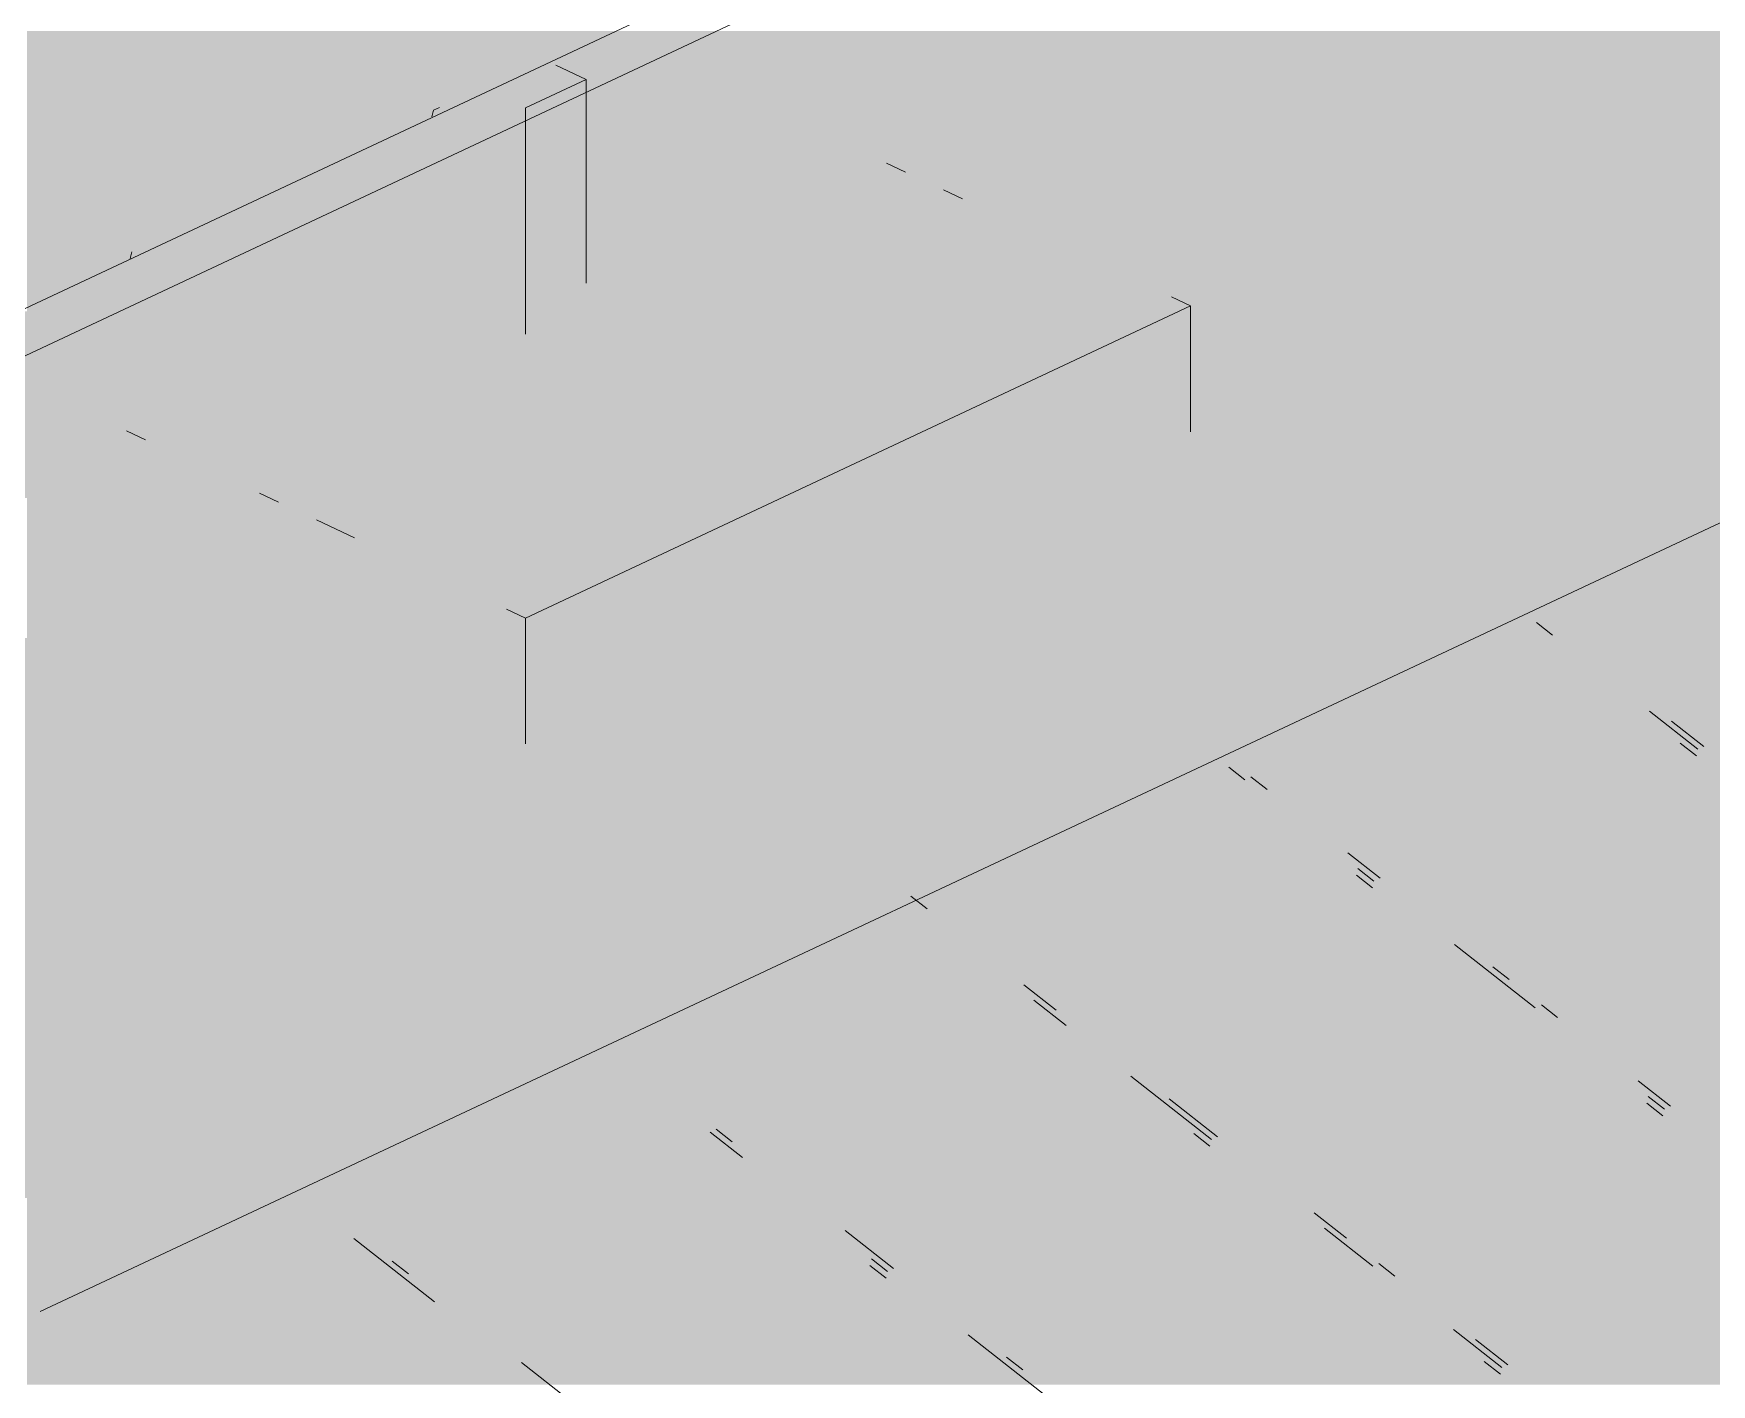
# Model space of a CAD drawing. Header units: millimetres. Extents: x 5 to 1315, y 5 to 292.
# Drawn here: x 1190.312 to 1193.778, y 83.386 to 86.176 of the extents above; entities that cross this region are included whole.
import ezdxf

# ---------------------------------------------------------------- set-up
doc = ezdxf.new("R2010")
doc.units = ezdxf.units.MM
doc.layers.add('EXISTING', color=7, linetype='Continuous')
doc.layers.add('IMAGES', color=7, linetype='Continuous')

# ---------------------------------------------------------------- blocks, each defined once
blk = doc.blocks.new('SHEET_03')
at = {"layer": 'EXISTING', "color": 250, "lineweight": 9}
for p, q in [((289.9104, 85.4281), (293.7247, 87.2188)), ((289.9104, 85.3306), (293.7247, 87.1213)), ((291.4533, 86.0817), (291.3908, 86.111)), ((291.3284, 86.0231), (291.4533, 86.0817)), ((291.4533, 85.6607), (291.4533, 86.0817)), ((291.1382, 86.0179), (291.1349, 86.0045)), ((291.1507, 86.0237), (291.1382, 86.0179)), ((291.3284, 86.0231), (291.3284, 85.5553)), ((292.1134, 85.8903), (292.0741, 85.9087)), ((292.2311, 85.835), (292.1919, 85.8534)), ((290.5116, 85.7119), (290.515, 85.7253)), ((292.7021, 85.6139), (292.6629, 85.6323)), ((291.3284, 84.969), (292.7021, 85.6139)), ((292.7021, 85.354), (292.7021, 85.6139)), ((290.5041, 85.3559), (290.5434, 85.3375)), ((290.3257, 83.5368), (293.9858, 85.2552)), ((290.7789, 85.2269), (290.8181, 85.2085)), ((290.8966, 85.1717), (290.9751, 85.1348)), ((291.2891, 84.9874), (291.3284, 84.969)), ((291.3284, 84.969), (291.3284, 84.7091)), ((293.4168, 84.9597), (293.4501, 84.9336)), ((293.6501, 84.7766), (293.75, 84.6981)), ((293.7625, 84.704), (293.6959, 84.7563)), ((293.747, 84.6844), (293.7137, 84.7106)), ((292.7811, 84.6613), (292.8144, 84.6351)), ((292.8602, 84.6148), (292.8269, 84.641)), ((293.0935, 84.4317), (293.0268, 84.484)), ((293.0779, 84.4122), (293.0446, 84.4383)), ((293.0477, 84.452), (293.081, 84.4258)), ((292.1578, 84.3687), (292.1245, 84.3948)), ((293.2476, 84.295), (293.4143, 84.1642)), ((293.3601, 84.2224), (293.3268, 84.2486)), ((292.4245, 84.1594), (292.3578, 84.2117)), ((292.3786, 84.1797), (292.4453, 84.1274)), ((293.4601, 84.1439), (293.4268, 84.1701)), ((292.5786, 84.0228), (292.7452, 83.892)), ((293.6934, 83.9608), (293.6267, 84.0132)), ((292.7577, 83.8978), (292.6577, 83.9763)), ((293.6778, 83.9413), (293.6445, 83.9674)), ((293.6476, 83.9811), (293.6809, 83.955)), ((291.7096, 83.9074), (291.7763, 83.8551)), ((291.7554, 83.8871), (291.7221, 83.9133)), ((292.7422, 83.8783), (292.7088, 83.9044)), ((293.0243, 83.6885), (292.9577, 83.7409)), ((290.9739, 83.6874), (291.1405, 83.5567)), ((292.0887, 83.6255), (291.9887, 83.704)), ((292.9785, 83.7088), (293.0785, 83.6304)), ((291.0864, 83.6148), (291.0531, 83.641)), ((292.0429, 83.6458), (292.0762, 83.6197)), ((292.0731, 83.606), (292.0398, 83.6321)), ((293.1243, 83.6101), (293.091, 83.6362)), ((292.2428, 83.4889), (292.4095, 83.3581)), ((293.2451, 83.4996), (293.3451, 83.4211)), ((293.3576, 83.427), (293.2909, 83.4793)), ((292.3553, 83.4163), (292.322, 83.4424)), ((293.3421, 83.4074), (293.3087, 83.4336)), ((291.4196, 83.3532), (291.3197, 83.4317))]:
    blk.add_line(p, q, dxfattribs=at)
at = {"layer": 'IMAGES', "color": 7}
for points in [[(290.2982, 86.0849), (290.8764, 86.0849), (290.2982, 86.1813), (290.8764, 86.1813)], [(290.8764, 86.0849), (290.9727, 86.0849), (290.8764, 86.1813), (290.9727, 86.1813)], [(290.9727, 86.0849), (291.0691, 86.0849), (290.9727, 86.1813), (291.0691, 86.1813)], [(291.0691, 86.0849), (291.1655, 86.0849), (291.0691, 86.1813), (291.1655, 86.1813)], [(291.1655, 86.0849), (291.2618, 86.0849), (291.1655, 86.1813), (291.2618, 86.1813)], [(291.2618, 86.0849), (291.3582, 86.0849), (291.2618, 86.1813), (291.3582, 86.1813)], [(291.3582, 86.0849), (291.4545, 86.0849), (291.3582, 86.1813), (291.4545, 86.1813)], [(291.4545, 86.0849), (291.5509, 86.0849), (291.4545, 86.1813), (291.5509, 86.1813)], [(291.5509, 86.0849), (291.7436, 86.0849), (291.5509, 86.1813), (291.7436, 86.1813)], [(291.7436, 85.9885), (291.84, 85.9885), (291.7436, 86.1813), (291.84, 86.1813)], [(291.84, 86.0849), (291.9364, 86.0849), (291.84, 86.1813), (291.9364, 86.1813)], [(291.9364, 86.0849), (292.1291, 86.0849), (291.9364, 86.1813), (292.1291, 86.1813)], [(292.1291, 85.9885), (292.2255, 85.9885), (292.1291, 86.1813), (292.2255, 86.1813)], [(292.2255, 86.0849), (295.4055, 86.0849), (292.2255, 86.1813), (295.4055, 86.1813)], [(290.2982, 85.9885), (290.3945, 85.9885), (290.2982, 86.0849), (290.3945, 86.0849)], [(290.3945, 85.9885), (290.6836, 85.9885), (290.3945, 86.0849), (290.6836, 86.0849)], [(290.6836, 85.9885), (290.8764, 85.9885), (290.6836, 86.0849), (290.8764, 86.0849)], [(290.8764, 85.9885), (291.0691, 85.9885), (290.8764, 86.0849), (291.0691, 86.0849)], [(291.0691, 85.9885), (291.1655, 85.9885), (291.0691, 86.0849), (291.1655, 86.0849)], [(291.1655, 85.9885), (291.2618, 85.9885), (291.1655, 86.0849), (291.2618, 86.0849)], [(291.2618, 85.9885), (291.4545, 85.9885), (291.2618, 86.0849), (291.4545, 86.0849)], [(291.4545, 85.9885), (291.7436, 85.9885), (291.4545, 86.0849), (291.7436, 86.0849)], [(291.84, 85.9885), (291.9364, 85.9885), (291.84, 86.0849), (291.9364, 86.0849)], [(291.9364, 85.9885), (292.0327, 85.9885), (291.9364, 86.0849), (292.0327, 86.0849)], [(292.0327, 85.9885), (292.1291, 85.9885), (292.0327, 86.0849), (292.1291, 86.0849)], [(292.2255, 85.9885), (295.2127, 85.9885), (292.2255, 86.0849), (295.2127, 86.0849)], [(290.2982, 85.8921), (290.3945, 85.8921), (290.2982, 85.9885), (290.3945, 85.9885)], [(290.3945, 85.8921), (290.4909, 85.8921), (290.3945, 85.9885), (290.4909, 85.9885)], [(290.4909, 85.8921), (290.5873, 85.8921), (290.4909, 85.9885), (290.5873, 85.9885)], [(290.5873, 85.8921), (290.6836, 85.8921), (290.5873, 85.9885), (290.6836, 85.9885)], [(290.6836, 85.8921), (290.78, 85.8921), (290.6836, 85.9885), (290.78, 85.9885)], [(290.78, 85.7957), (290.8764, 85.7957), (290.78, 85.9885), (290.8764, 85.9885)], [(290.8764, 85.8921), (291.0691, 85.8921), (290.8764, 85.9885), (291.0691, 85.9885)], [(291.0691, 85.8921), (291.1655, 85.8921), (291.0691, 85.9885), (291.1655, 85.9885)], [(291.1655, 85.8921), (291.2618, 85.8921), (291.1655, 85.9885), (291.2618, 85.9885)], [(291.2618, 85.8921), (291.3582, 85.8921), (291.2618, 85.9885), (291.3582, 85.9885)], [(291.3582, 85.6029), (291.4545, 85.6029), (291.3582, 85.9885), (291.4545, 85.9885)], [(291.4545, 85.6029), (291.5509, 85.6029), (291.4545, 85.9885), (291.5509, 85.9885)], [(291.5509, 85.8921), (291.9364, 85.8921), (291.5509, 85.9885), (291.9364, 85.9885)], [(291.9364, 85.8921), (292.0327, 85.8921), (291.9364, 85.9885), (292.0327, 85.9885)], [(292.0327, 85.8921), (292.1291, 85.8921), (292.0327, 85.9885), (292.1291, 85.9885)], [(292.1291, 85.8921), (292.2255, 85.8921), (292.1291, 85.9885), (292.2255, 85.9885)], [(292.2255, 85.8921), (292.3218, 85.8921), (292.2255, 85.9885), (292.3218, 85.9885)], [(292.3218, 85.8921), (295.02, 85.8921), (292.3218, 85.9885), (295.02, 85.9885)], [(290.2982, 85.7957), (290.4909, 85.7957), (290.2982, 85.8921), (290.4909, 85.8921)], [(290.4909, 85.7957), (290.5873, 85.7957), (290.4909, 85.8921), (290.5873, 85.8921)], [(290.5873, 85.7957), (290.6836, 85.7957), (290.5873, 85.8921), (290.6836, 85.8921)], [(290.6836, 85.7957), (290.78, 85.7957), (290.6836, 85.8921), (290.78, 85.8921)], [(290.8764, 85.7957), (291.1655, 85.7957), (290.8764, 85.8921), (291.1655, 85.8921)], [(291.1655, 85.7957), (291.2618, 85.7957), (291.1655, 85.8921), (291.2618, 85.8921)], [(291.2618, 85.7957), (291.3582, 85.7957), (291.2618, 85.8921), (291.3582, 85.8921)], [(291.5509, 85.7957), (292.1291, 85.7957), (291.5509, 85.8921), (292.1291, 85.8921)], [(292.1291, 85.7957), (292.2255, 85.7957), (292.1291, 85.8921), (292.2255, 85.8921)], [(292.2255, 85.7957), (292.3218, 85.7957), (292.2255, 85.8921), (292.3218, 85.8921)], [(292.3218, 85.7957), (292.6109, 85.7957), (292.3218, 85.8921), (292.6109, 85.8921)], [(292.6109, 85.7957), (294.7309, 85.7957), (292.6109, 85.8921), (294.7309, 85.8921)], [(290.2982, 85.6993), (290.3945, 85.6993), (290.2982, 85.7957), (290.3945, 85.7957)], [(290.3945, 85.6029), (290.4909, 85.6029), (290.3945, 85.7957), (290.4909, 85.7957)], [(290.4909, 85.6993), (290.5873, 85.6993), (290.4909, 85.7957), (290.5873, 85.7957)], [(290.5873, 85.6993), (290.6836, 85.6993), (290.5873, 85.7957), (290.6836, 85.7957)], [(290.6836, 85.6993), (290.78, 85.6993), (290.6836, 85.7957), (290.78, 85.7957)], [(290.78, 85.6993), (291.1655, 85.6993), (290.78, 85.7957), (291.1655, 85.7957)], [(291.1655, 85.6029), (291.2618, 85.6029), (291.1655, 85.7957), (291.2618, 85.7957)], [(291.2618, 85.6029), (291.3582, 85.6029), (291.2618, 85.7957), (291.3582, 85.7957)], [(291.5509, 85.6993), (292.3218, 85.6993), (291.5509, 85.7957), (292.3218, 85.7957)], [(292.3218, 85.6993), (292.4182, 85.6993), (292.3218, 85.7957), (292.4182, 85.7957)], [(292.4182, 85.6993), (292.5145, 85.6993), (292.4182, 85.7957), (292.5145, 85.7957)], [(292.5145, 85.6993), (292.6109, 85.6993), (292.5145, 85.7957), (292.6109, 85.7957)], [(292.6109, 85.6993), (292.7073, 85.6993), (292.6109, 85.7957), (292.7073, 85.7957)], [(292.7073, 85.6993), (292.8036, 85.6993), (292.7073, 85.7957), (292.8036, 85.7957)], [(292.8036, 85.6993), (294.5382, 85.6993), (292.8036, 85.7957), (294.5382, 85.7957)], [(290.2982, 85.6029), (290.3945, 85.6029), (290.2982, 85.6993), (290.3945, 85.6993)], [(290.4909, 85.6029), (291.1655, 85.6029), (290.4909, 85.6993), (291.1655, 85.6993)], [(291.5509, 85.6029), (292.5145, 85.6029), (291.5509, 85.6993), (292.5145, 85.6993)], [(292.5145, 85.6029), (292.6109, 85.6029), (292.5145, 85.6993), (292.6109, 85.6993)], [(292.6109, 85.6029), (292.8036, 85.6029), (292.6109, 85.6993), (292.8036, 85.6993)], [(292.8036, 85.3137), (292.9, 85.3137), (292.8036, 85.6993), (292.9, 85.6993)], [(292.9, 85.6029), (294.3455, 85.6029), (292.9, 85.6993), (294.3455, 85.6993)], [(290.2018, 85.5065), (290.3945, 85.5065), (290.2018, 85.6029), (290.3945, 85.6029)], [(290.3945, 85.5065), (291.1655, 85.5065), (290.3945, 85.6029), (291.1655, 85.6029)], [(291.1655, 85.5065), (291.2618, 85.5065), (291.1655, 85.6029), (291.2618, 85.6029)], [(291.2618, 85.5065), (291.3582, 85.5065), (291.2618, 85.6029), (291.3582, 85.6029)], [(291.3582, 85.5065), (291.5509, 85.5065), (291.3582, 85.6029), (291.5509, 85.6029)], [(291.5509, 85.5065), (292.7073, 85.5065), (291.5509, 85.6029), (292.7073, 85.6029)], [(292.7073, 85.4101), (292.8036, 85.4101), (292.7073, 85.6029), (292.8036, 85.6029)], [(292.9, 85.5065), (294.1527, 85.5065), (292.9, 85.6029), (294.1527, 85.6029)], [(290.1055, 85.4101), (292.7073, 85.4101), (290.1055, 85.5065), (292.7073, 85.5065)], [(292.9, 85.4101), (293.8636, 85.4101), (292.9, 85.5065), (293.8636, 85.5065)], [(289.9127, 85.3137), (292.7073, 85.3137), (289.9127, 85.4101), (292.7073, 85.4101)], [(292.7073, 85.3137), (292.8036, 85.3137), (292.7073, 85.4101), (292.8036, 85.4101)], [(292.9, 85.3137), (293.7673, 85.3137), (292.9, 85.4101), (293.7673, 85.4101)], [(293.7673, 85.3137), (293.8636, 85.3137), (293.7673, 85.4101), (293.8636, 85.4101)], [(290.2018, 85.2173), (292.5145, 85.2173), (290.2018, 85.3137), (292.5145, 85.3137)], [(292.5145, 85.2173), (292.7073, 85.2173), (292.5145, 85.3137), (292.7073, 85.3137)], [(292.7073, 85.2173), (292.8036, 85.2173), (292.7073, 85.3137), (292.8036, 85.3137)], [(292.8036, 85.2173), (293.6709, 85.2173), (292.8036, 85.3137), (293.6709, 85.3137)], [(293.6709, 85.2173), (293.7673, 85.2173), (293.6709, 85.3137), (293.7673, 85.3137)], [(293.7673, 85.2173), (293.8636, 85.2173), (293.7673, 85.3137), (293.8636, 85.3137)], [(290.2982, 85.1208), (292.4182, 85.1208), (290.2982, 85.2173), (292.4182, 85.2173)], [(292.4182, 85.1208), (292.5145, 85.1208), (292.4182, 85.2173), (292.5145, 85.2173)], [(292.5145, 85.1208), (292.6109, 85.1208), (292.5145, 85.2173), (292.6109, 85.2173)], [(292.6109, 85.1208), (292.7073, 85.1208), (292.6109, 85.2173), (292.7073, 85.2173)], [(292.7073, 85.1208), (293.2855, 85.1208), (292.7073, 85.2173), (293.2855, 85.2173)], [(293.2855, 85.1208), (293.3818, 85.1208), (293.2855, 85.2173), (293.3818, 85.2173)], [(293.3818, 85.1208), (293.4782, 85.1208), (293.3818, 85.2173), (293.4782, 85.2173)], [(293.4782, 85.0244), (293.5745, 85.0244), (293.4782, 85.2173), (293.5745, 85.2173)], [(293.5745, 85.1208), (293.7673, 85.1208), (293.5745, 85.2173), (293.7673, 85.2173)], [(293.7673, 85.1208), (293.96, 85.1208), (293.7673, 85.2173), (293.96, 85.2173)], [(290.2982, 85.0244), (290.3945, 85.0244), (290.2982, 85.1208), (290.3945, 85.1208)], [(290.3945, 85.0244), (290.4909, 85.0244), (290.3945, 85.1208), (290.4909, 85.1208)], [(290.4909, 85.0244), (290.5873, 85.0244), (290.4909, 85.1208), (290.5873, 85.1208)], [(290.5873, 85.0244), (292.1291, 85.0244), (290.5873, 85.1208), (292.1291, 85.1208)], [(292.1291, 85.0244), (292.2255, 85.0244), (292.1291, 85.1208), (292.2255, 85.1208)], [(292.2255, 85.0244), (292.3218, 85.0244), (292.2255, 85.1208), (292.3218, 85.1208)], [(292.3218, 85.0244), (292.4182, 85.0244), (292.3218, 85.1208), (292.4182, 85.1208)], [(292.4182, 85.0244), (292.5145, 85.0244), (292.4182, 85.1208), (292.5145, 85.1208)], [(292.5145, 85.0244), (292.6109, 85.0244), (292.5145, 85.1208), (292.6109, 85.1208)], [(292.6109, 85.0244), (292.7073, 85.0244), (292.6109, 85.1208), (292.7073, 85.1208)], [(292.7073, 85.0244), (292.8036, 85.0244), (292.7073, 85.1208), (292.8036, 85.1208)], [(292.8036, 85.0244), (293.1891, 85.0244), (292.8036, 85.1208), (293.1891, 85.1208)], [(293.1891, 85.0244), (293.2855, 85.0244), (293.1891, 85.1208), (293.2855, 85.1208)], [(293.2855, 84.928), (293.3818, 84.928), (293.2855, 85.1208), (293.3818, 85.1208)], [(293.3818, 85.0244), (293.4782, 85.0244), (293.3818, 85.1208), (293.4782, 85.1208)], [(293.5745, 85.0244), (293.6709, 85.0244), (293.5745, 85.1208), (293.6709, 85.1208)], [(293.6709, 85.0244), (293.8636, 85.0244), (293.6709, 85.1208), (293.8636, 85.1208)], [(290.2982, 84.928), (290.3945, 84.928), (290.2982, 85.0244), (290.3945, 85.0244)], [(290.3945, 84.928), (290.4909, 84.928), (290.3945, 85.0244), (290.4909, 85.0244)], [(290.4909, 84.928), (290.5873, 84.928), (290.4909, 85.0244), (290.5873, 85.0244)], [(290.5873, 84.928), (290.6836, 84.928), (290.5873, 85.0244), (290.6836, 85.0244)], [(290.6836, 84.928), (292.0327, 84.928), (290.6836, 85.0244), (292.0327, 85.0244)], [(292.0327, 84.928), (292.1291, 84.928), (292.0327, 85.0244), (292.1291, 85.0244)], [(292.1291, 84.928), (292.2255, 84.928), (292.1291, 85.0244), (292.2255, 85.0244)], [(292.2255, 84.928), (292.4182, 84.928), (292.2255, 85.0244), (292.4182, 85.0244)], [(292.4182, 84.928), (292.5145, 84.928), (292.4182, 85.0244), (292.5145, 85.0244)], [(292.5145, 84.928), (292.6109, 84.928), (292.5145, 85.0244), (292.6109, 85.0244)], [(292.6109, 84.928), (292.7073, 84.928), (292.6109, 85.0244), (292.7073, 85.0244)], [(292.7073, 84.928), (292.8036, 84.928), (292.7073, 85.0244), (292.8036, 85.0244)], [(292.8036, 84.928), (292.9, 84.928), (292.8036, 85.0244), (292.9, 85.0244)], [(292.9, 84.928), (293.0927, 84.928), (292.9, 85.0244), (293.0927, 85.0244)], [(293.0927, 84.928), (293.1891, 84.928), (293.0927, 85.0244), (293.1891, 85.0244)], [(293.1891, 84.928), (293.2855, 84.928), (293.1891, 85.0244), (293.2855, 85.0244)], [(293.3818, 84.928), (293.4782, 84.928), (293.3818, 85.0244), (293.4782, 85.0244)], [(293.4782, 84.928), (293.5745, 84.928), (293.4782, 85.0244), (293.5745, 85.0244)], [(293.5745, 84.928), (293.6709, 84.928), (293.5745, 85.0244), (293.6709, 85.0244)], [(293.6709, 84.928), (293.8636, 84.928), (293.6709, 85.0244), (293.8636, 85.0244)], [(289.4309, 84.8316), (290.4909, 84.8316), (289.4309, 84.928), (290.4909, 84.928)], [(290.4909, 84.8316), (290.6836, 84.8316), (290.4909, 84.928), (290.6836, 84.928)], [(290.6836, 84.8316), (290.8764, 84.8316), (290.6836, 84.928), (290.8764, 84.928)], [(290.8764, 84.8316), (290.9727, 84.8316), (290.8764, 84.928), (290.9727, 84.928)], [(290.9727, 84.8316), (291.7436, 84.8316), (290.9727, 84.928), (291.7436, 84.928)], [(291.7436, 84.8316), (291.84, 84.8316), (291.7436, 84.928), (291.84, 84.928)], [(291.84, 84.8316), (292.0327, 84.8316), (291.84, 84.928), (292.0327, 84.928)], [(292.0327, 84.8316), (292.1291, 84.8316), (292.0327, 84.928), (292.1291, 84.928)], [(292.1291, 84.8316), (292.6109, 84.8316), (292.1291, 84.928), (292.6109, 84.928)], [(292.6109, 84.8316), (292.9964, 84.8316), (292.6109, 84.928), (292.9964, 84.928)], [(292.9964, 84.8316), (293.0927, 84.8316), (292.9964, 84.928), (293.0927, 84.928)], [(293.0927, 84.8316), (293.1891, 84.8316), (293.0927, 84.928), (293.1891, 84.928)], [(293.1891, 84.8316), (293.2855, 84.8316), (293.1891, 84.928), (293.2855, 84.928)], [(293.2855, 84.8316), (293.3818, 84.8316), (293.2855, 84.928), (293.3818, 84.928)], [(293.3818, 84.8316), (293.5745, 84.8316), (293.3818, 84.928), (293.5745, 84.928)], [(293.5745, 84.8316), (293.6709, 84.8316), (293.5745, 84.928), (293.6709, 84.928)], [(293.6709, 84.8316), (293.7673, 84.8316), (293.6709, 84.928), (293.7673, 84.928)], [(293.7673, 84.8316), (294.2491, 84.8316), (293.7673, 84.928), (294.2491, 84.928)], [(289.3345, 84.7352), (290.6836, 84.7352), (289.3345, 84.8316), (290.6836, 84.8316)], [(290.6836, 84.7352), (290.9727, 84.7352), (290.6836, 84.8316), (290.9727, 84.8316)], [(290.9727, 84.7352), (291.0691, 84.7352), (290.9727, 84.8316), (291.0691, 84.8316)], [(291.0691, 84.7352), (291.1655, 84.7352), (291.0691, 84.8316), (291.1655, 84.8316)], [(291.1655, 84.7352), (291.5509, 84.7352), (291.1655, 84.8316), (291.5509, 84.8316)], [(291.5509, 84.7352), (291.6473, 84.7352), (291.5509, 84.8316), (291.6473, 84.8316)], [(291.6473, 84.7352), (291.7436, 84.7352), (291.6473, 84.8316), (291.7436, 84.8316)], [(291.7436, 84.7352), (292.0327, 84.7352), (291.7436, 84.8316), (292.0327, 84.8316)], [(292.0327, 84.7352), (292.5145, 84.7352), (292.0327, 84.8316), (292.5145, 84.8316)], [(292.5145, 84.7352), (292.6109, 84.7352), (292.5145, 84.8316), (292.6109, 84.8316)], [(292.6109, 84.7352), (292.7073, 84.7352), (292.6109, 84.8316), (292.7073, 84.8316)], [(292.7073, 84.7352), (292.9, 84.7352), (292.7073, 84.8316), (292.9, 84.8316)], [(292.9, 84.7352), (293.0927, 84.7352), (292.9, 84.8316), (293.0927, 84.8316)], [(293.0927, 84.7352), (293.1891, 84.7352), (293.0927, 84.8316), (293.1891, 84.8316)], [(293.1891, 84.7352), (293.2855, 84.7352), (293.1891, 84.8316), (293.2855, 84.8316)], [(293.2855, 84.7352), (293.3818, 84.7352), (293.2855, 84.8316), (293.3818, 84.8316)], [(293.3818, 84.7352), (293.4782, 84.7352), (293.3818, 84.8316), (293.4782, 84.8316)], [(293.4782, 84.7352), (293.5745, 84.7352), (293.4782, 84.8316), (293.5745, 84.8316)], [(293.5745, 84.7352), (293.7673, 84.7352), (293.5745, 84.8316), (293.7673, 84.8316)], [(293.7673, 84.7352), (294.3455, 84.7352), (293.7673, 84.8316), (294.3455, 84.8316)], [(289.0455, 84.6388), (290.9727, 84.6388), (289.0455, 84.7352), (290.9727, 84.7352)], [(290.9727, 84.6388), (291.0691, 84.6388), (290.9727, 84.7352), (291.0691, 84.7352)], [(291.0691, 84.5424), (291.1655, 84.5424), (291.0691, 84.7352), (291.1655, 84.7352)], [(291.1655, 84.6388), (291.2618, 84.6388), (291.1655, 84.7352), (291.2618, 84.7352)], [(291.2618, 84.6388), (291.3582, 84.6388), (291.2618, 84.7352), (291.3582, 84.7352)], [(291.3582, 84.6388), (291.4545, 84.6388), (291.3582, 84.7352), (291.4545, 84.7352)], [(291.4545, 84.6388), (291.6473, 84.6388), (291.4545, 84.7352), (291.6473, 84.7352)], [(291.6473, 84.6388), (291.7436, 84.6388), (291.6473, 84.7352), (291.7436, 84.7352)], [(291.7436, 84.6388), (292.2255, 84.6388), (291.7436, 84.7352), (292.2255, 84.7352)], [(292.2255, 84.6388), (292.3218, 84.6388), (292.2255, 84.7352), (292.3218, 84.7352)], [(292.3218, 84.6388), (292.5145, 84.6388), (292.3218, 84.7352), (292.5145, 84.7352)], [(292.5145, 84.6388), (292.7073, 84.6388), (292.5145, 84.7352), (292.7073, 84.7352)], [(292.7073, 84.6388), (292.8036, 84.6388), (292.7073, 84.7352), (292.8036, 84.7352)], [(292.8036, 84.6388), (292.9, 84.6388), (292.8036, 84.7352), (292.9, 84.7352)], [(292.9, 84.6388), (292.9964, 84.6388), (292.9, 84.7352), (292.9964, 84.7352)], [(292.9964, 84.6388), (293.0927, 84.6388), (292.9964, 84.7352), (293.0927, 84.7352)], [(293.0927, 84.6388), (293.2855, 84.6388), (293.0927, 84.7352), (293.2855, 84.7352)], [(293.2855, 84.6388), (293.5745, 84.6388), (293.2855, 84.7352), (293.5745, 84.7352)], [(293.5745, 84.6388), (293.6709, 84.6388), (293.5745, 84.7352), (293.6709, 84.7352)], [(293.6709, 84.6388), (293.8636, 84.6388), (293.6709, 84.7352), (293.8636, 84.7352)], [(288.8527, 84.5424), (291.0691, 84.5424), (288.8527, 84.6388), (291.0691, 84.6388)], [(291.1655, 84.5424), (291.2618, 84.5424), (291.1655, 84.6388), (291.2618, 84.6388)], [(291.2618, 84.5424), (291.4545, 84.5424), (291.2618, 84.6388), (291.4545, 84.6388)], [(291.4545, 84.5424), (291.6473, 84.5424), (291.4545, 84.6388), (291.6473, 84.6388)], [(291.6473, 84.5424), (292.1291, 84.5424), (291.6473, 84.6388), (292.1291, 84.6388)], [(292.1291, 84.5424), (292.2255, 84.5424), (292.1291, 84.6388), (292.2255, 84.6388)], [(292.2255, 84.5424), (292.3218, 84.5424), (292.2255, 84.6388), (292.3218, 84.6388)], [(292.3218, 84.5424), (292.4182, 84.5424), (292.3218, 84.6388), (292.4182, 84.6388)], [(292.4182, 84.5424), (292.5145, 84.5424), (292.4182, 84.6388), (292.5145, 84.6388)], [(292.5145, 84.5424), (292.6109, 84.5424), (292.5145, 84.6388), (292.6109, 84.6388)], [(292.6109, 84.5424), (292.7073, 84.5424), (292.6109, 84.6388), (292.7073, 84.6388)], [(292.7073, 84.5424), (292.8036, 84.5424), (292.7073, 84.6388), (292.8036, 84.6388)], [(292.8036, 84.5424), (292.9, 84.5424), (292.8036, 84.6388), (292.9, 84.6388)], [(292.9, 84.5424), (292.9964, 84.5424), (292.9, 84.6388), (292.9964, 84.6388)], [(292.9964, 84.5424), (293.0927, 84.5424), (292.9964, 84.6388), (293.0927, 84.6388)], [(293.0927, 84.5424), (293.6709, 84.5424), (293.0927, 84.6388), (293.6709, 84.6388)], [(293.6709, 84.5424), (293.7673, 84.5424), (293.6709, 84.6388), (293.7673, 84.6388)], [(293.7673, 84.5424), (293.8636, 84.5424), (293.7673, 84.6388), (293.8636, 84.6388)], [(288.66, 84.446), (291.84, 84.446), (288.66, 84.5424), (291.84, 84.5424)], [(291.84, 84.446), (291.9364, 84.446), (291.84, 84.5424), (291.9364, 84.5424)], [(291.9364, 84.446), (292.0327, 84.446), (291.9364, 84.5424), (292.0327, 84.5424)], [(292.0327, 84.446), (292.1291, 84.446), (292.0327, 84.5424), (292.1291, 84.5424)], [(292.1291, 84.446), (292.2255, 84.446), (292.1291, 84.5424), (292.2255, 84.5424)], [(292.2255, 84.446), (292.3218, 84.446), (292.2255, 84.5424), (292.3218, 84.5424)], [(292.3218, 84.446), (292.4182, 84.446), (292.3218, 84.5424), (292.4182, 84.5424)], [(292.4182, 84.446), (292.5145, 84.446), (292.4182, 84.5424), (292.5145, 84.5424)], [(292.5145, 84.446), (292.6109, 84.446), (292.5145, 84.5424), (292.6109, 84.5424)], [(292.6109, 84.446), (292.7073, 84.446), (292.6109, 84.5424), (292.7073, 84.5424)], [(292.7073, 84.446), (292.9, 84.446), (292.7073, 84.5424), (292.9, 84.5424)], [(292.9, 84.446), (293.0927, 84.446), (292.9, 84.5424), (293.0927, 84.5424)], [(293.0927, 84.446), (293.1891, 84.446), (293.0927, 84.5424), (293.1891, 84.5424)], [(293.1891, 84.446), (293.2855, 84.446), (293.1891, 84.5424), (293.2855, 84.5424)], [(293.2855, 84.446), (293.7673, 84.446), (293.2855, 84.5424), (293.7673, 84.5424)], [(293.7673, 84.446), (293.8636, 84.446), (293.7673, 84.5424), (293.8636, 84.5424)], [(288.4673, 84.3496), (291.7436, 84.3496), (288.4673, 84.446), (291.7436, 84.446)], [(291.7436, 84.3496), (291.84, 84.3496), (291.7436, 84.446), (291.84, 84.446)], [(291.84, 84.3496), (291.9364, 84.3496), (291.84, 84.446), (291.9364, 84.446)], [(291.9364, 84.3496), (292.0327, 84.3496), (291.9364, 84.446), (292.0327, 84.446)], [(292.0327, 84.3496), (292.1291, 84.3496), (292.0327, 84.446), (292.1291, 84.446)], [(292.1291, 84.3496), (292.2255, 84.3496), (292.1291, 84.446), (292.2255, 84.446)], [(292.2255, 84.3496), (292.3218, 84.3496), (292.2255, 84.446), (292.3218, 84.446)], [(292.3218, 84.3496), (292.4182, 84.3496), (292.3218, 84.446), (292.4182, 84.446)], [(292.4182, 84.3496), (292.5145, 84.3496), (292.4182, 84.446), (292.5145, 84.446)], [(292.5145, 84.3496), (292.7073, 84.3496), (292.5145, 84.446), (292.7073, 84.446)], [(292.7073, 84.3496), (292.9, 84.3496), (292.7073, 84.446), (292.9, 84.446)], [(292.9, 84.3496), (292.9964, 84.3496), (292.9, 84.446), (292.9964, 84.446)], [(292.9964, 84.3496), (293.1891, 84.3496), (292.9964, 84.446), (293.1891, 84.446)], [(293.1891, 84.3496), (293.2855, 84.3496), (293.1891, 84.446), (293.2855, 84.446)], [(293.2855, 84.3496), (293.3818, 84.3496), (293.2855, 84.446), (293.3818, 84.446)], [(293.3818, 84.3496), (293.8636, 84.3496), (293.3818, 84.446), (293.8636, 84.446)], [(288.2745, 84.2532), (291.4545, 84.2532), (288.2745, 84.3496), (291.4545, 84.3496)], [(291.4545, 84.2532), (291.5509, 84.2532), (291.4545, 84.3496), (291.5509, 84.3496)], [(291.5509, 84.2532), (291.6473, 84.2532), (291.5509, 84.3496), (291.6473, 84.3496)], [(291.6473, 84.2532), (291.7436, 84.2532), (291.6473, 84.3496), (291.7436, 84.3496)], [(291.7436, 84.2532), (291.84, 84.2532), (291.7436, 84.3496), (291.84, 84.3496)], [(291.84, 84.2532), (291.9364, 84.2532), (291.84, 84.3496), (291.9364, 84.3496)], [(291.9364, 84.2532), (292.1291, 84.2532), (291.9364, 84.3496), (292.1291, 84.3496)], [(292.1291, 84.2532), (292.2255, 84.2532), (292.1291, 84.3496), (292.2255, 84.3496)], [(292.2255, 84.2532), (292.3218, 84.2532), (292.2255, 84.3496), (292.3218, 84.3496)], [(292.3218, 84.2532), (292.5145, 84.2532), (292.3218, 84.3496), (292.5145, 84.3496)], [(292.5145, 84.2532), (292.9964, 84.2532), (292.5145, 84.3496), (292.9964, 84.3496)], [(292.9964, 84.2532), (293.0927, 84.2532), (292.9964, 84.3496), (293.0927, 84.3496)], [(293.0927, 84.2532), (293.1891, 84.2532), (293.0927, 84.3496), (293.1891, 84.3496)], [(293.1891, 84.2532), (293.2855, 84.2532), (293.1891, 84.3496), (293.2855, 84.3496)], [(293.2855, 84.2532), (293.3818, 84.2532), (293.2855, 84.3496), (293.3818, 84.3496)], [(293.3818, 84.2532), (293.4782, 84.2532), (293.3818, 84.3496), (293.4782, 84.3496)], [(293.4782, 84.2532), (294.0564, 84.2532), (293.4782, 84.3496), (294.0564, 84.3496)], [(287.9855, 84.1568), (291.3582, 84.1568), (287.9855, 84.2532), (291.3582, 84.2532)], [(291.3582, 84.1568), (291.4545, 84.1568), (291.3582, 84.2532), (291.4545, 84.2532)], [(291.4545, 84.1568), (291.6473, 84.1568), (291.4545, 84.2532), (291.6473, 84.2532)], [(291.6473, 84.1568), (291.7436, 84.1568), (291.6473, 84.2532), (291.7436, 84.2532)], [(291.7436, 84.1568), (291.84, 84.1568), (291.7436, 84.2532), (291.84, 84.2532)], [(291.84, 84.1568), (291.9364, 84.1568), (291.84, 84.2532), (291.9364, 84.2532)], [(291.9364, 84.1568), (292.0327, 84.1568), (291.9364, 84.2532), (292.0327, 84.2532)], [(292.0327, 84.1568), (292.1291, 84.1568), (292.0327, 84.2532), (292.1291, 84.2532)], [(292.1291, 84.1568), (292.2255, 84.1568), (292.1291, 84.2532), (292.2255, 84.2532)], [(292.2255, 84.1568), (292.3218, 84.1568), (292.2255, 84.2532), (292.3218, 84.2532)], [(292.3218, 84.1568), (292.4182, 84.1568), (292.3218, 84.2532), (292.4182, 84.2532)], [(292.4182, 84.1568), (292.5145, 84.1568), (292.4182, 84.2532), (292.5145, 84.2532)], [(292.5145, 84.1568), (292.6109, 84.1568), (292.5145, 84.2532), (292.6109, 84.2532)], [(292.6109, 84.1568), (293.0927, 84.1568), (292.6109, 84.2532), (293.0927, 84.2532)], [(293.0927, 84.1568), (293.1891, 84.1568), (293.0927, 84.2532), (293.1891, 84.2532)], [(293.1891, 84.1568), (293.2855, 84.1568), (293.1891, 84.2532), (293.2855, 84.2532)], [(293.2855, 84.1568), (293.4782, 84.1568), (293.2855, 84.2532), (293.4782, 84.2532)], [(293.4782, 84.1568), (294.1527, 84.1568), (293.4782, 84.2532), (294.1527, 84.2532)], [(287.8891, 84.0604), (291.0691, 84.0604), (287.8891, 84.1568), (291.0691, 84.1568)], [(291.0691, 84.0604), (291.1655, 84.0604), (291.0691, 84.1568), (291.1655, 84.1568)], [(291.1655, 84.0604), (291.2618, 84.0604), (291.1655, 84.1568), (291.2618, 84.1568)], [(291.2618, 84.0604), (291.3582, 84.0604), (291.2618, 84.1568), (291.3582, 84.1568)], [(291.3582, 84.0604), (291.5509, 84.0604), (291.3582, 84.1568), (291.5509, 84.1568)], [(291.5509, 84.0604), (291.6473, 84.0604), (291.5509, 84.1568), (291.6473, 84.1568)], [(291.6473, 84.0604), (291.7436, 84.0604), (291.6473, 84.1568), (291.7436, 84.1568)], [(291.7436, 84.0604), (291.84, 84.0604), (291.7436, 84.1568), (291.84, 84.1568)], [(291.84, 84.0604), (291.9364, 84.0604), (291.84, 84.1568), (291.9364, 84.1568)], [(291.9364, 84.0604), (292.0327, 84.0604), (291.9364, 84.1568), (292.0327, 84.1568)], [(292.0327, 84.0604), (292.2255, 84.0604), (292.0327, 84.1568), (292.2255, 84.1568)], [(292.2255, 84.0604), (292.3218, 84.0604), (292.2255, 84.1568), (292.3218, 84.1568)], [(292.3218, 84.0604), (292.4182, 84.0604), (292.3218, 84.1568), (292.4182, 84.1568)], [(292.4182, 84.0604), (292.5145, 84.0604), (292.4182, 84.1568), (292.5145, 84.1568)], [(292.5145, 84.0604), (292.6109, 84.0604), (292.5145, 84.1568), (292.6109, 84.1568)], [(292.6109, 84.0604), (292.7073, 84.0604), (292.6109, 84.1568), (292.7073, 84.1568)], [(292.7073, 84.0604), (293.1891, 84.0604), (292.7073, 84.1568), (293.1891, 84.1568)], [(293.1891, 84.0604), (293.2855, 84.0604), (293.1891, 84.1568), (293.2855, 84.1568)], [(293.2855, 84.0604), (293.3818, 84.0604), (293.2855, 84.1568), (293.3818, 84.1568)], [(293.3818, 84.0604), (293.5745, 84.0604), (293.3818, 84.1568), (293.5745, 84.1568)], [(293.5745, 84.0604), (293.7673, 84.0604), (293.5745, 84.1568), (293.7673, 84.1568)], [(293.7673, 84.0604), (294.2491, 84.0604), (293.7673, 84.1568), (294.2491, 84.1568)], [(288.2745, 83.964), (290.8764, 83.964), (288.2745, 84.0604), (290.8764, 84.0604)], [(290.8764, 83.964), (290.9727, 83.964), (290.8764, 84.0604), (290.9727, 84.0604)], [(290.9727, 83.964), (291.0691, 83.964), (290.9727, 84.0604), (291.0691, 84.0604)], [(291.0691, 83.964), (291.1655, 83.964), (291.0691, 84.0604), (291.1655, 84.0604)], [(291.1655, 83.964), (291.2618, 83.964), (291.1655, 84.0604), (291.2618, 84.0604)], [(291.2618, 83.964), (291.3582, 83.964), (291.2618, 84.0604), (291.3582, 84.0604)], [(291.3582, 83.964), (291.4545, 83.964), (291.3582, 84.0604), (291.4545, 84.0604)], [(291.4545, 83.964), (291.5509, 83.964), (291.4545, 84.0604), (291.5509, 84.0604)], [(291.5509, 83.964), (291.6473, 83.964), (291.5509, 84.0604), (291.6473, 84.0604)], [(291.6473, 83.964), (291.7436, 83.964), (291.6473, 84.0604), (291.7436, 84.0604)], [(291.7436, 83.964), (291.84, 83.964), (291.7436, 84.0604), (291.84, 84.0604)], [(291.84, 83.964), (292.3218, 83.964), (291.84, 84.0604), (292.3218, 84.0604)], [(292.3218, 83.964), (292.4182, 83.964), (292.3218, 84.0604), (292.4182, 84.0604)], [(292.4182, 83.964), (292.5145, 83.964), (292.4182, 84.0604), (292.5145, 84.0604)], [(292.5145, 83.964), (292.6109, 83.964), (292.5145, 84.0604), (292.6109, 84.0604)], [(292.6109, 83.964), (292.7073, 83.964), (292.6109, 84.0604), (292.7073, 84.0604)], [(292.7073, 83.964), (292.8036, 83.964), (292.7073, 84.0604), (292.8036, 84.0604)], [(292.8036, 83.964), (292.9, 83.964), (292.8036, 84.0604), (292.9, 84.0604)], [(292.9, 83.964), (293.3818, 83.964), (292.9, 84.0604), (293.3818, 84.0604)], [(293.3818, 83.964), (293.4782, 83.964), (293.3818, 84.0604), (293.4782, 84.0604)], [(293.4782, 83.964), (293.5745, 83.964), (293.4782, 84.0604), (293.5745, 84.0604)], [(293.5745, 83.964), (293.7673, 83.964), (293.5745, 84.0604), (293.7673, 84.0604)], [(293.7673, 83.964), (293.8636, 83.964), (293.7673, 84.0604), (293.8636, 84.0604)], [(288.3709, 83.8676), (290.6836, 83.8676), (288.3709, 83.964), (290.6836, 83.964)], [(290.6836, 83.8676), (290.78, 83.8676), (290.6836, 83.964), (290.78, 83.964)], [(290.78, 83.8676), (290.8764, 83.8676), (290.78, 83.964), (290.8764, 83.964)], [(290.8764, 83.8676), (290.9727, 83.8676), (290.8764, 83.964), (290.9727, 83.964)], [(290.9727, 83.8676), (291.0691, 83.8676), (290.9727, 83.964), (291.0691, 83.964)], [(291.0691, 83.8676), (291.1655, 83.8676), (291.0691, 83.964), (291.1655, 83.964)], [(291.1655, 83.8676), (291.2618, 83.8676), (291.1655, 83.964), (291.2618, 83.964)], [(291.2618, 83.8676), (291.4545, 83.8676), (291.2618, 83.964), (291.4545, 83.964)], [(291.4545, 83.8676), (291.5509, 83.8676), (291.4545, 83.964), (291.5509, 83.964)], [(291.5509, 83.8676), (291.6473, 83.8676), (291.5509, 83.964), (291.6473, 83.964)], [(291.6473, 83.8676), (291.84, 83.8676), (291.6473, 83.964), (291.84, 83.964)], [(291.84, 83.8676), (291.9364, 83.8676), (291.84, 83.964), (291.9364, 83.964)], [(291.9364, 83.8676), (292.0327, 83.8676), (291.9364, 83.964), (292.0327, 83.964)], [(292.0327, 83.8676), (292.4182, 83.8676), (292.0327, 83.964), (292.4182, 83.964)], [(292.4182, 83.8676), (292.6109, 83.8676), (292.4182, 83.964), (292.6109, 83.964)], [(292.6109, 83.8676), (292.8036, 83.8676), (292.6109, 83.964), (292.8036, 83.964)], [(292.8036, 83.8676), (292.9, 83.8676), (292.8036, 83.964), (292.9, 83.964)], [(292.9, 83.8676), (292.9964, 83.8676), (292.9, 83.964), (292.9964, 83.964)], [(292.9964, 83.8676), (293.4782, 83.8676), (292.9964, 83.964), (293.4782, 83.964)], [(293.4782, 83.8676), (293.5745, 83.8676), (293.4782, 83.964), (293.5745, 83.964)], [(293.5745, 83.8676), (293.6709, 83.8676), (293.5745, 83.964), (293.6709, 83.964)], [(293.6709, 83.8676), (293.8636, 83.8676), (293.6709, 83.964), (293.8636, 83.964)], [(288.3709, 83.7712), (290.4909, 83.7712), (288.3709, 83.8676), (290.4909, 83.8676)], [(290.4909, 83.7712), (290.5873, 83.7712), (290.4909, 83.8676), (290.5873, 83.8676)], [(290.5873, 83.7712), (290.6836, 83.7712), (290.5873, 83.8676), (290.6836, 83.8676)], [(290.6836, 83.7712), (290.8764, 83.7712), (290.6836, 83.8676), (290.8764, 83.8676)], [(290.8764, 83.7712), (290.9727, 83.7712), (290.8764, 83.8676), (290.9727, 83.8676)], [(290.9727, 83.7712), (291.0691, 83.7712), (290.9727, 83.8676), (291.0691, 83.8676)], [(291.0691, 83.7712), (291.1655, 83.7712), (291.0691, 83.8676), (291.1655, 83.8676)], [(291.1655, 83.7712), (291.2618, 83.7712), (291.1655, 83.8676), (291.2618, 83.8676)], [(291.2618, 83.7712), (291.4545, 83.7712), (291.2618, 83.8676), (291.4545, 83.8676)], [(291.4545, 83.7712), (291.5509, 83.7712), (291.4545, 83.8676), (291.5509, 83.8676)], [(291.5509, 83.7712), (291.6473, 83.7712), (291.5509, 83.8676), (291.6473, 83.8676)], [(291.6473, 83.7712), (291.7436, 83.7712), (291.6473, 83.8676), (291.7436, 83.8676)], [(291.7436, 83.7712), (291.84, 83.7712), (291.7436, 83.8676), (291.84, 83.8676)], [(291.84, 83.7712), (291.9364, 83.7712), (291.84, 83.8676), (291.9364, 83.8676)], [(291.9364, 83.7712), (292.0327, 83.7712), (291.9364, 83.8676), (292.0327, 83.8676)], [(292.0327, 83.7712), (292.1291, 83.7712), (292.0327, 83.8676), (292.1291, 83.8676)], [(292.1291, 83.7712), (292.7073, 83.7712), (292.1291, 83.8676), (292.7073, 83.8676)], [(292.7073, 83.7712), (292.8036, 83.7712), (292.7073, 83.8676), (292.8036, 83.8676)], [(292.8036, 83.7712), (292.9, 83.7712), (292.8036, 83.8676), (292.9, 83.8676)], [(292.9, 83.7712), (292.9964, 83.7712), (292.9, 83.8676), (292.9964, 83.8676)], [(292.9964, 83.7712), (293.5745, 83.7712), (292.9964, 83.8676), (293.5745, 83.8676)], [(293.5745, 83.7712), (293.6709, 83.7712), (293.5745, 83.8676), (293.6709, 83.8676)], [(293.6709, 83.7712), (293.7673, 83.7712), (293.6709, 83.8676), (293.7673, 83.8676)], [(293.7673, 83.7712), (293.8636, 83.7712), (293.7673, 83.8676), (293.8636, 83.8676)], [(290.2982, 83.6748), (290.4909, 83.6748), (290.2982, 83.7712), (290.4909, 83.7712)], [(290.4909, 83.6748), (290.5873, 83.6748), (290.4909, 83.7712), (290.5873, 83.7712)], [(290.5873, 83.6748), (290.6836, 83.6748), (290.5873, 83.7712), (290.6836, 83.7712)], [(290.6836, 83.6748), (290.78, 83.6748), (290.6836, 83.7712), (290.78, 83.7712)], [(290.78, 83.6748), (290.8764, 83.6748), (290.78, 83.7712), (290.8764, 83.7712)], [(290.8764, 83.6748), (290.9727, 83.6748), (290.8764, 83.7712), (290.9727, 83.7712)], [(290.9727, 83.6748), (291.0691, 83.6748), (290.9727, 83.7712), (291.0691, 83.7712)], [(291.0691, 83.6748), (291.1655, 83.6748), (291.0691, 83.7712), (291.1655, 83.7712)], [(291.1655, 83.5784), (291.2618, 83.5784), (291.1655, 83.7712), (291.2618, 83.7712)], [(291.2618, 83.6748), (291.6473, 83.6748), (291.2618, 83.7712), (291.6473, 83.7712)], [(291.6473, 83.6748), (291.7436, 83.6748), (291.6473, 83.7712), (291.7436, 83.7712)], [(291.7436, 83.6748), (291.84, 83.6748), (291.7436, 83.7712), (291.84, 83.7712)], [(291.84, 83.6748), (291.9364, 83.6748), (291.84, 83.7712), (291.9364, 83.7712)], [(291.9364, 83.6748), (292.0327, 83.6748), (291.9364, 83.7712), (292.0327, 83.7712)], [(292.0327, 83.6748), (292.1291, 83.6748), (292.0327, 83.7712), (292.1291, 83.7712)], [(292.1291, 83.6748), (292.2255, 83.6748), (292.1291, 83.7712), (292.2255, 83.7712)], [(292.2255, 83.6748), (292.7073, 83.6748), (292.2255, 83.7712), (292.7073, 83.7712)], [(292.7073, 83.6748), (292.8036, 83.6748), (292.7073, 83.7712), (292.8036, 83.7712)], [(292.8036, 83.6748), (292.9, 83.6748), (292.8036, 83.7712), (292.9, 83.7712)], [(292.9, 83.6748), (293.0927, 83.6748), (292.9, 83.7712), (293.0927, 83.7712)], [(293.0927, 83.6748), (293.1891, 83.6748), (293.0927, 83.7712), (293.1891, 83.7712)], [(293.1891, 83.6748), (293.7673, 83.6748), (293.1891, 83.7712), (293.7673, 83.7712)], [(293.7673, 83.6748), (293.8636, 83.6748), (293.7673, 83.7712), (293.8636, 83.7712)], [(290.2982, 83.5784), (290.3945, 83.5784), (290.2982, 83.6748), (290.3945, 83.6748)], [(290.3945, 83.5784), (290.4909, 83.5784), (290.3945, 83.6748), (290.4909, 83.6748)], [(290.4909, 83.5784), (290.5873, 83.5784), (290.4909, 83.6748), (290.5873, 83.6748)], [(290.5873, 83.5784), (290.6836, 83.5784), (290.5873, 83.6748), (290.6836, 83.6748)], [(290.6836, 83.5784), (290.78, 83.5784), (290.6836, 83.6748), (290.78, 83.6748)], [(290.78, 83.5784), (290.8764, 83.5784), (290.78, 83.6748), (290.8764, 83.6748)], [(290.8764, 83.5784), (290.9727, 83.5784), (290.8764, 83.6748), (290.9727, 83.6748)], [(290.9727, 83.5784), (291.1655, 83.5784), (290.9727, 83.6748), (291.1655, 83.6748)], [(291.2618, 83.5784), (291.3582, 83.5784), (291.2618, 83.6748), (291.3582, 83.6748)], [(291.3582, 83.5784), (291.84, 83.5784), (291.3582, 83.6748), (291.84, 83.6748)], [(291.84, 83.5784), (291.9364, 83.5784), (291.84, 83.6748), (291.9364, 83.6748)], [(291.9364, 83.5784), (292.1291, 83.5784), (291.9364, 83.6748), (292.1291, 83.6748)], [(292.1291, 83.5784), (292.2255, 83.5784), (292.1291, 83.6748), (292.2255, 83.6748)], [(292.2255, 83.5784), (292.3218, 83.5784), (292.2255, 83.6748), (292.3218, 83.6748)], [(292.3218, 83.5784), (292.8036, 83.5784), (292.3218, 83.6748), (292.8036, 83.6748)], [(292.8036, 83.5784), (292.9, 83.5784), (292.8036, 83.6748), (292.9, 83.6748)], [(292.9, 83.5784), (292.9964, 83.5784), (292.9, 83.6748), (292.9964, 83.6748)], [(292.9964, 83.5784), (293.1891, 83.5784), (292.9964, 83.6748), (293.1891, 83.6748)], [(293.1891, 83.5784), (293.3818, 83.5784), (293.1891, 83.6748), (293.3818, 83.6748)], [(293.3818, 83.5784), (293.8636, 83.5784), (293.3818, 83.6748), (293.8636, 83.6748)], [(290.2982, 83.3856), (290.3945, 83.3856), (290.2982, 83.5784), (290.3945, 83.5784)], [(290.3945, 83.482), (290.4909, 83.482), (290.3945, 83.5784), (290.4909, 83.5784)], [(290.4909, 83.482), (290.6836, 83.482), (290.4909, 83.5784), (290.6836, 83.5784)], [(290.6836, 83.482), (290.78, 83.482), (290.6836, 83.5784), (290.78, 83.5784)], [(290.78, 83.482), (290.9727, 83.482), (290.78, 83.5784), (290.9727, 83.5784)], [(290.9727, 83.482), (291.0691, 83.482), (290.9727, 83.5784), (291.0691, 83.5784)], [(291.0691, 83.482), (291.2618, 83.482), (291.0691, 83.5784), (291.2618, 83.5784)], [(291.2618, 83.482), (291.3582, 83.482), (291.2618, 83.5784), (291.3582, 83.5784)], [(291.3582, 83.482), (291.4545, 83.482), (291.3582, 83.5784), (291.4545, 83.5784)], [(291.4545, 83.482), (291.9364, 83.482), (291.4545, 83.5784), (291.9364, 83.5784)], [(291.9364, 83.482), (292.0327, 83.482), (291.9364, 83.5784), (292.0327, 83.5784)], [(292.0327, 83.482), (292.1291, 83.482), (292.0327, 83.5784), (292.1291, 83.5784)], [(292.1291, 83.482), (292.2255, 83.482), (292.1291, 83.5784), (292.2255, 83.5784)], [(292.2255, 83.482), (292.3218, 83.482), (292.2255, 83.5784), (292.3218, 83.5784)], [(292.3218, 83.482), (292.4182, 83.482), (292.3218, 83.5784), (292.4182, 83.5784)], [(292.4182, 83.482), (292.9, 83.482), (292.4182, 83.5784), (292.9, 83.5784)], [(292.9, 83.482), (292.9964, 83.482), (292.9, 83.5784), (292.9964, 83.5784)], [(292.9964, 83.482), (293.0927, 83.482), (292.9964, 83.5784), (293.0927, 83.5784)], [(293.0927, 83.482), (293.1891, 83.482), (293.0927, 83.5784), (293.1891, 83.5784)], [(293.1891, 83.482), (293.2855, 83.482), (293.1891, 83.5784), (293.2855, 83.5784)], [(293.2855, 83.482), (293.3818, 83.482), (293.2855, 83.5784), (293.3818, 83.5784)], [(293.3818, 83.482), (293.4782, 83.482), (293.3818, 83.5784), (293.4782, 83.5784)], [(293.4782, 83.482), (293.96, 83.482), (293.4782, 83.5784), (293.96, 83.5784)], [(290.3945, 83.3856), (290.4909, 83.3856), (290.3945, 83.482), (290.4909, 83.482)], [(290.4909, 83.3856), (290.5873, 83.3856), (290.4909, 83.482), (290.5873, 83.482)], [(290.5873, 83.3856), (291.0691, 83.3856), (290.5873, 83.482), (291.0691, 83.482)], [(291.0691, 83.3856), (291.1655, 83.3856), (291.0691, 83.482), (291.1655, 83.482)], [(291.1655, 83.3856), (291.2618, 83.3856), (291.1655, 83.482), (291.2618, 83.482)], [(291.2618, 83.3856), (291.4545, 83.3856), (291.2618, 83.482), (291.4545, 83.482)], [(291.4545, 83.3856), (291.5509, 83.3856), (291.4545, 83.482), (291.5509, 83.482)], [(291.5509, 83.3856), (292.2255, 83.3856), (291.5509, 83.482), (292.2255, 83.482)], [(292.2255, 83.3856), (292.4182, 83.3856), (292.2255, 83.482), (292.4182, 83.482)], [(292.4182, 83.3856), (292.5145, 83.3856), (292.4182, 83.482), (292.5145, 83.482)], [(292.5145, 83.3856), (293.0927, 83.3856), (292.5145, 83.482), (293.0927, 83.482)], [(293.0927, 83.3856), (293.1891, 83.3856), (293.0927, 83.482), (293.1891, 83.482)], [(293.1891, 83.3856), (293.2855, 83.3856), (293.1891, 83.482), (293.2855, 83.482)], [(293.2855, 83.3856), (293.3818, 83.3856), (293.2855, 83.482), (293.3818, 83.482)], [(293.3818, 83.3856), (293.4782, 83.3856), (293.3818, 83.482), (293.4782, 83.482)], [(293.4782, 83.3856), (293.5745, 83.3856), (293.4782, 83.482), (293.5745, 83.482)], [(293.5745, 83.3856), (294.1527, 83.3856), (293.5745, 83.482), (294.1527, 83.482)]]:
    blk.add_solid(points, dxfattribs=at)

msp = doc.modelspace()

# ---------------------------------------------------------------- block references
msp.add_blockref('SHEET_03', (900, 0))

doc.saveas('drawing.dxf')
